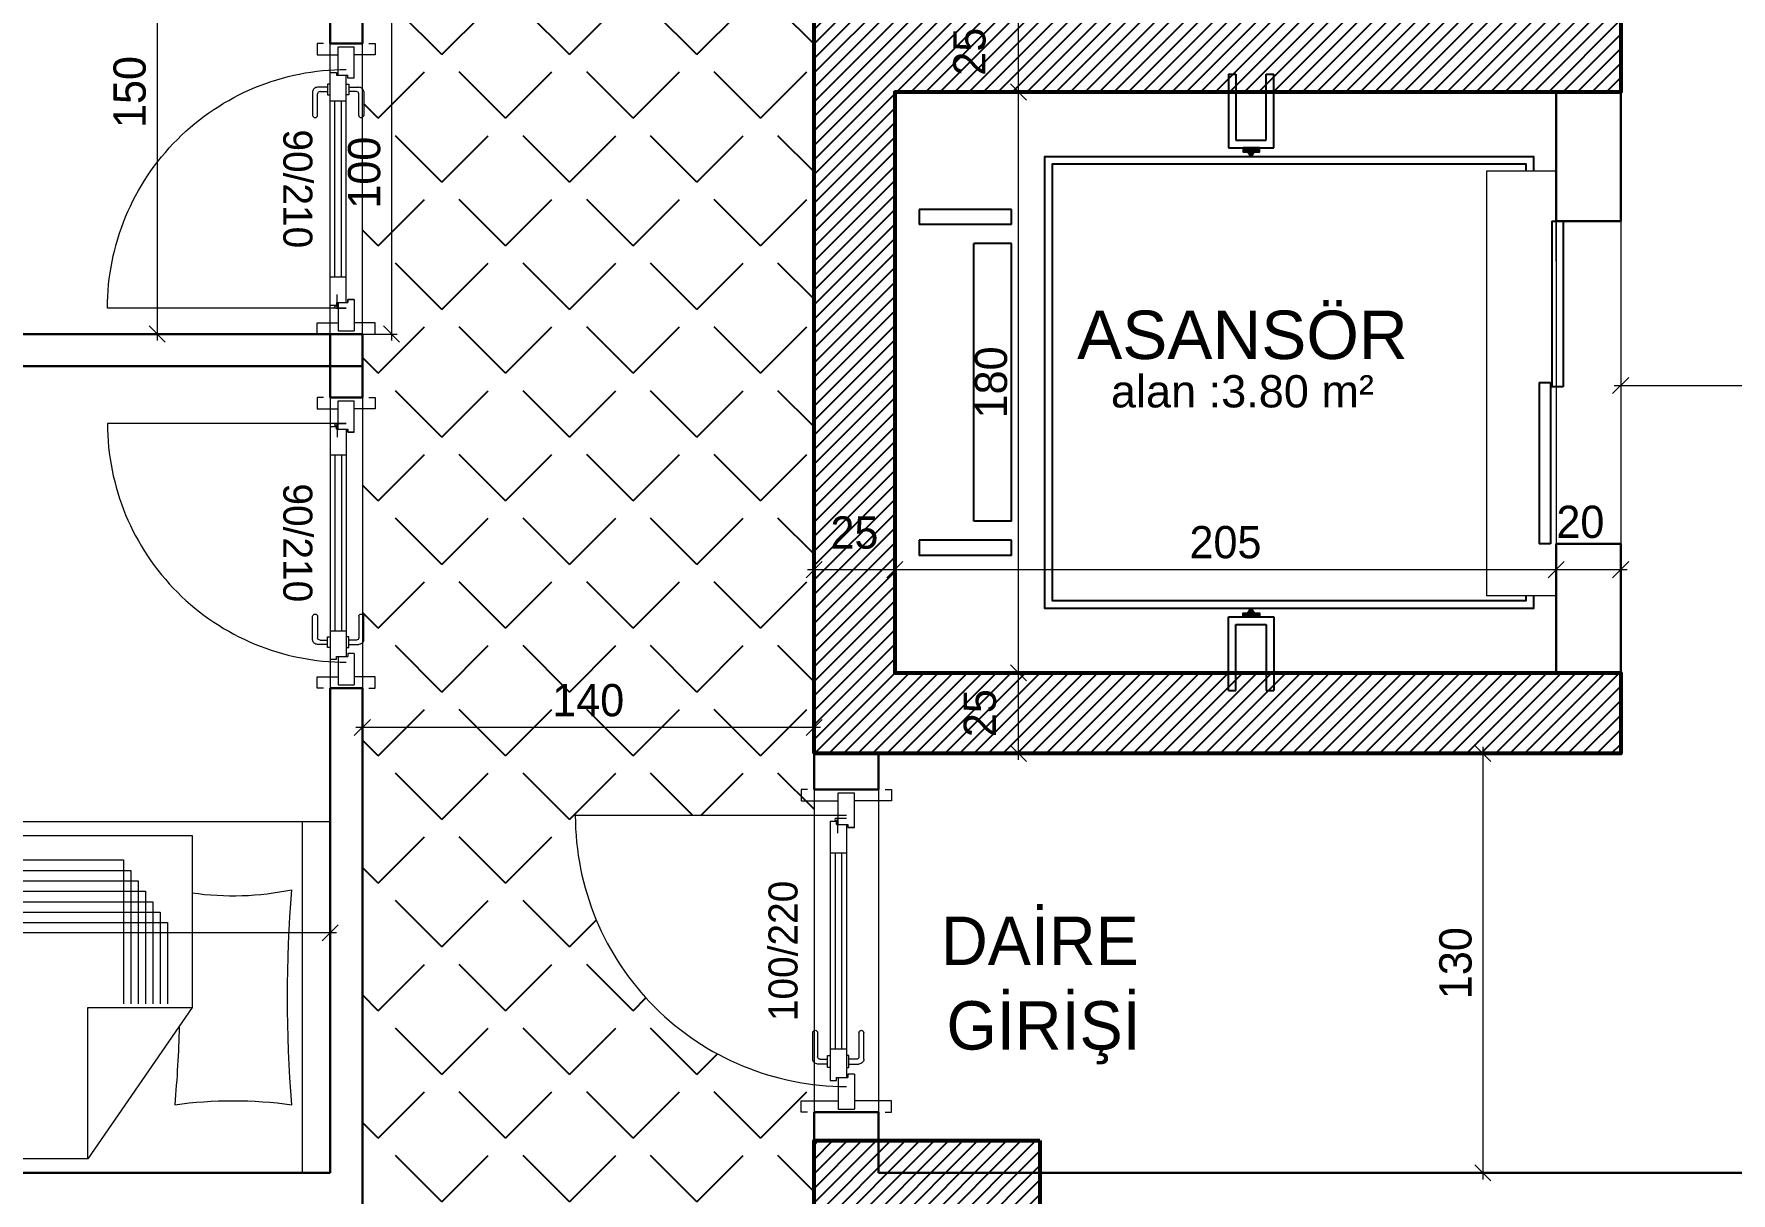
# Model space of a CAD drawing. Header units: centimetres. Extents: x 562865 to 1310255, y -148070 to 32737.
# Drawn here: x 647771 to 648297, y -26096 to -25736 of the extents above; entities that cross this region are included whole.
import ezdxf
from ezdxf.enums import TextEntityAlignment as Align

# ---------------------------------------------------------------- set-up
doc = ezdxf.new("R2010")
doc.units = ezdxf.units.CM
doc.header["$LTSCALE"] = 2.5
doc.layers.get('0').update_dxf_attribs({"color": 86})
for name, color, linetype in [('alan', 7, 'Continuous'), ('kapi-yazi', 7, 'Continuous'), ('mahal', 7, 'Continuous'), ('MAKINA', 4, 'Continuous'), ('MIMARI', 3, 'Continuous'), ('Oda', 7, 'Continuous'), ('tarama', 173, 'Continuous'), ('TARAMA KOLON', 252, 'Continuous')]:
    doc.layers.add(name, color=color, linetype=linetype)
for name, color, linetype, lineweight in [('DUVAR', 4, 'Continuous', 30), ('duvar-kesim', 7, 'Continuous', 0), ('ince', 30, 'Continuous', 15), ('iç ölçü', 106, 'Continuous', 18), ('kapi', 9, 'Continuous', 0), ('kolon', 1, 'Continuous', 53), ('TEFRIS', 33, 'Continuous', 0)]:
    doc.layers.add(name, color=color, linetype=linetype, lineweight=lineweight)
doc.styles.add('MAHALADI', font='arial.ttf')
doc.styles.add('PINAR', font='comic.ttf')
doc.dimstyles.new('TEMİZ ÖLÇÜ', dxfattribs={"dimtxt": 10, "dimasz": 5, "dimexe": 1.8, "dimexo": 0.625, "dimgap": 3, "dimtad": 1, "dimdec": 0, "dimrnd": 0.5, "dimzin": 1, "dimdsep": 46, "dimtxsty": 'PINAR', "dimblk": 'OBLIQUE', "dimcen": 0.9, "dimdle": 2, "dimclrd": 256, "dimclre": 256, "dimclrt": 7, "dimadec": 0, "dimazin": 0, "dimtfac": 1, "dimtdec": 0, "dimtofl": 0, "dimtmove": 2, "dimatfit": 2, "dimfxl": 10, "dimfxlon": 1, "dimlwd": -1, "dimlwe": -1, "dimarcsym": 0})

# ---------------------------------------------------------------- blocks, each defined once
blk = doc.blocks.new('_Oblique')
at = {"color": 0, "linetype": 'ByBlock', "lineweight": -2}
blk.add_line((-0.5, -0.5), (0.5, 0.5), dxfattribs=at)
blk = doc.blocks.new('*D2294')
at = {"layer": 'Defpoints', "color": 0}
for p in [(648263.2, -25899.84), (648243.2, -25902.44), (648243.2, -25916.16)]:
    blk.add_point(p, dxfattribs=at)
at = {"layer": 'iç ölçü'}
for p, q in [((648265.2, -25902.44), (648241.2, -25902.44)), ((648243.2, -25912.44), (648243.2, -25900.64)), ((648263.2, -25900.46), (648263.2, -25904.24))]:
    blk.add_line(p, q, dxfattribs=at)
at = {"layer": 'iç ölçü', "linetype": 'ByBlock', "xscale": 5, "yscale": 5, "zscale": 5, "rotation": 180}
blk.add_blockref('_Oblique', (648243.2, -25902.44), dxfattribs=at)
at = {"layer": 'iç ölçü', "linetype": 'ByBlock', "xscale": 5, "yscale": 5, "zscale": 5}
blk.add_blockref('_Oblique', (648263.2, -25902.44), dxfattribs=at)
at = {"layer": 'iç ölçü', "color": 7, "insert": (648250.7, -25887.67), "char_height": 10, "attachment_point": 5, "style": 'PINAR'}
blk.add_mtext('20', dxfattribs=at)
blk = doc.blocks.new('*D2295')
at = {"layer": 'Defpoints', "color": 0}
for p in [(648038.2, -25878.03), (648038.2, -25902.44), (648243.2, -25916.16)]:
    blk.add_point(p, dxfattribs=at)
at = {"layer": 'iç ölçü'}
for p, q in [((648038.2, -25892.44), (648038.2, -25904.24)), ((648245.2, -25902.44), (648036.2, -25902.44)), ((648243.2, -25912.44), (648243.2, -25900.64))]:
    blk.add_line(p, q, dxfattribs=at)
at = {"layer": 'iç ölçü', "linetype": 'ByBlock', "xscale": 5, "yscale": 5, "zscale": 5, "rotation": 180}
blk.add_blockref('_Oblique', (648038.2, -25902.44), dxfattribs=at)
at = {"layer": 'iç ölçü', "linetype": 'ByBlock', "xscale": 5, "yscale": 5, "zscale": 5}
blk.add_blockref('_Oblique', (648243.2, -25902.44), dxfattribs=at)
at = {"layer": 'iç ölçü', "color": 7, "insert": (648140.7, -25893.97), "char_height": 10, "attachment_point": 5, "style": 'PINAR'}
blk.add_mtext('205', dxfattribs=at)
blk = doc.blocks.new('*D2296')
at = {"layer": 'Defpoints', "color": 0}
for p in [(648038.2, -25878.03), (648013.2, -25900), (648013.2, -25902.44)]:
    blk.add_point(p, dxfattribs=at)
at = {"layer": 'iç ölçü'}
for p, q in [((648038.2, -25892.44), (648038.2, -25904.24)), ((648040.2, -25902.44), (648011.2, -25902.44)), ((648013.2, -25900.62), (648013.2, -25904.24))]:
    blk.add_line(p, q, dxfattribs=at)
at = {"layer": 'iç ölçü', "linetype": 'ByBlock', "xscale": 5, "yscale": 5, "zscale": 5, "rotation": 180}
blk.add_blockref('_Oblique', (648013.2, -25902.44), dxfattribs=at)
at = {"layer": 'iç ölçü', "linetype": 'ByBlock', "xscale": 5, "yscale": 5, "zscale": 5}
blk.add_blockref('_Oblique', (648038.2, -25902.44), dxfattribs=at)
at = {"layer": 'iç ölçü', "color": 7, "insert": (648025.7, -25890.98), "char_height": 10, "attachment_point": 5, "style": 'PINAR'}
blk.add_mtext('25', dxfattribs=at)
blk = doc.blocks.new('*D2297')
at = {"layer": 'Defpoints', "color": 0}
for p in [(648069.78, -25934.39), (648076.53, -25934.39), (648069.78, -25959.39)]:
    blk.add_point(p, dxfattribs=at)
at = {"layer": 'iç ölçü'}
for p, q in [((648070.4, -25934.39), (648078.33, -25934.39)), ((648076.53, -25961.39), (648076.53, -25932.39)), ((648070.4, -25959.39), (648078.33, -25959.39))]:
    blk.add_line(p, q, dxfattribs=at)
at = {"layer": 'iç ölçü', "linetype": 'ByBlock', "xscale": 5, "yscale": 5, "zscale": 5}
for p, rotation in [((648076.53, -25934.39), 90), ((648076.53, -25959.39), 270)]:
    blk.add_blockref('_Oblique', p, dxfattribs=dict(at, rotation=rotation))
at = {"layer": 'iç ölçü', "color": 7, "insert": (648064.63, -25946.89), "char_height": 10, "attachment_point": 5, "rotation": 90, "style": 'PINAR'}
blk.add_mtext('25', dxfattribs=at)
blk = doc.blocks.new('*D2298')
at = {"layer": 'Defpoints', "color": 0}
for p in [(648072.31, -25754.39), (648076.53, -25754.39), (648069.78, -25934.39)]:
    blk.add_point(p, dxfattribs=at)
at = {"layer": 'iç ölçü'}
for p, q in [((648076.53, -25936.39), (648076.53, -25752.39)), ((648072.94, -25754.39), (648078.33, -25754.39)), ((648070.4, -25934.39), (648078.33, -25934.39))]:
    blk.add_line(p, q, dxfattribs=at)
at = {"layer": 'iç ölçü', "linetype": 'ByBlock', "xscale": 5, "yscale": 5, "zscale": 5}
for p, rotation in [((648076.53, -25754.39), 90), ((648076.53, -25934.39), 270)]:
    blk.add_blockref('_Oblique', p, dxfattribs=dict(at, rotation=rotation))
at = {"layer": 'iç ölçü', "color": 7, "insert": (648068.07, -25844.39), "char_height": 10, "attachment_point": 5, "rotation": 90, "style": 'PINAR'}
blk.add_mtext('180', dxfattribs=at)
blk = doc.blocks.new('*D2299')
at = {"layer": 'Defpoints', "color": 0}
for p in [(648072.31, -25729.39), (648076.53, -25729.39), (648072.31, -25754.39)]:
    blk.add_point(p, dxfattribs=at)
at = {"layer": 'iç ölçü'}
for p, q in [((648072.94, -25729.39), (648078.33, -25729.39)), ((648076.53, -25756.39), (648076.53, -25727.39)), ((648072.94, -25754.39), (648078.33, -25754.39))]:
    blk.add_line(p, q, dxfattribs=at)
at = {"layer": 'iç ölçü', "linetype": 'ByBlock', "xscale": 5, "yscale": 5, "zscale": 5}
for p, rotation in [((648076.53, -25729.39), 90), ((648076.53, -25754.39), 270)]:
    blk.add_blockref('_Oblique', p, dxfattribs=dict(at, rotation=rotation))
at = {"layer": 'iç ölçü', "color": 7, "insert": (648061.4, -25741.89), "char_height": 10, "attachment_point": 5, "rotation": 90, "style": 'PINAR'}
blk.add_mtext('25', dxfattribs=at)
blk = doc.blocks.new('*D2300')
at = {"layer": 'Defpoints', "color": 0}
for p in [(648263.2, -25844.41), (648393.2, -25844.41), (648393.2, -25845.34)]:
    blk.add_point(p, dxfattribs=at)
at = {"layer": 'iç ölçü'}
for p, q in [((648261.2, -25845.34), (648395.2, -25845.34)), ((648263.2, -25845.03), (648263.2, -25847.14)), ((648393.2, -25845.03), (648393.2, -25847.14))]:
    blk.add_line(p, q, dxfattribs=at)
at = {"layer": 'iç ölçü', "linetype": 'ByBlock', "xscale": 5, "yscale": 5, "zscale": 5, "rotation": 180}
blk.add_blockref('_Oblique', (648263.2, -25845.34), dxfattribs=at)
at = {"layer": 'iç ölçü', "linetype": 'ByBlock', "xscale": 5, "yscale": 5, "zscale": 5}
blk.add_blockref('_Oblique', (648393.2, -25845.34), dxfattribs=at)
at = {"layer": 'iç ölçü', "color": 7, "insert": (648328.2, -25836.91), "char_height": 10, "attachment_point": 5, "style": 'PINAR'}
blk.add_mtext('130', dxfattribs=at)
blk = doc.blocks.new('fm-door1')
at = {"linetype": 'Continuous'}
for p, q in [((0, 25), (0, -25)), ((100, 25), (0, 25)), ((79.7, 31.8), (79.7, -0.3)), ((84, 27.6), (127.8, 27.6)), ((90, 50), (910, 50)), ((90, 50), (90, 30)), ((100, 30), (90, 30)), ((100, 30), (100, -5)), ((100, 30), (100, -5)), ((100, 0), (900, 0)), ((190, 50), (190, 0)), ((810, 50), (810, 0)), ((910, 30), (900, 30)), ((900, 30), (900, -5)), ((900, 25), (1000, 25)), ((910, 50), (910, 30)), ((1000, 25), (1000, -25)), ((110, -25), (0, -25)), ((100, -5), (110, -5)), ((110, -5), (100, -5)), ((110, -5), (110, -25)), ((110, -25), (110, -5)), ((890, -25), (890, -5)), ((890, -5), (900, -5)), ((890, -25), (1000, -25))]:
    blk.add_line(p, q, dxfattribs=at)
at = {"color": 8, "linetype": 'Continuous'}
for p, q in [((190, 35), (810, 35)), ((190, 15), (810, 15))]:
    blk.add_line(p, q, dxfattribs=at)
at = {"linetype": 'Continuous'}
for points in [[(857.6, 58.1), (857.6, 88.9, 0.414214), (842.4, 104.1), (758.6, 104.1, 1), (758.6, 88.9), (834.8, 88.9, -0.414214), (842.4, 81.3), (842.4, 58.1)], [(857.6, -8.1), (857.6, -38.9, -0.414214), (842.4, -54.1), (758.6, -54.1, -1), (758.6, -38.9), (834.8, -38.9, 0.414214), (842.4, -31.3), (842.4, -8.1)]]:
    blk.add_lwpolyline(points, format="xyb", dxfattribs=at)
for points in [[(869, 50), (869, 58.1), (831, 58.1), (831, 50)], [(869, 0), (869, -8.1), (831, -8.1), (831, 0)]]:
    blk.add_lwpolyline(points, dxfattribs=at)
blk.add_circle((84, 31.8), 4.26, dxfattribs=at)
blk = doc.blocks.new('*D2301')
at = {"layer": 'Defpoints', "color": 0}
for p in [(648190.37, -25959.39), (648190.37, -26089.39), (648220.47, -26089.39)]:
    blk.add_point(p, dxfattribs=at)
at = {"layer": 'iç ölçü'}
for p, q in [((648220.47, -25957.39), (648220.47, -26091.39)), ((648215.47, -25959.39), (648222.27, -25959.39)), ((648215.47, -26089.39), (648222.27, -26089.39))]:
    blk.add_line(p, q, dxfattribs=at)
at = {"layer": 'iç ölçü', "linetype": 'ByBlock', "xscale": 5, "yscale": 5, "zscale": 5}
for p, rotation in [((648220.47, -25959.39), 90), ((648220.47, -26089.39), 270)]:
    blk.add_blockref('_Oblique', p, dxfattribs=dict(at, rotation=rotation))
at = {"layer": 'iç ölçü', "color": 7, "insert": (648212.04, -26024.39), "char_height": 10, "attachment_point": 5, "rotation": 90, "style": 'PINAR'}
blk.add_mtext('130', dxfattribs=at)
blk = doc.blocks.new('*D3351')
at = {"layer": 'Defpoints', "color": 0}
for p in [(647335.16, -26009.39), (647863.2, -26009.39), (647335.16, -26015)]:
    blk.add_point(p, dxfattribs=at)
at = {"layer": 'iç ölçü'}
for p, q in [((647335.16, -26010.01), (647335.16, -26016.8)), ((647863.2, -26010.01), (647863.2, -26016.8)), ((647865.2, -26015), (647333.16, -26015))]:
    blk.add_line(p, q, dxfattribs=at)
at = {"layer": 'iç ölçü', "linetype": 'ByBlock', "xscale": 5, "yscale": 5, "zscale": 5, "rotation": 180}
blk.add_blockref('_Oblique', (647335.16, -26015), dxfattribs=at)
at = {"layer": 'iç ölçü', "linetype": 'ByBlock', "xscale": 5, "yscale": 5, "zscale": 5}
blk.add_blockref('_Oblique', (647863.2, -26015), dxfattribs=at)
at = {"layer": 'iç ölçü', "color": 7, "insert": (647599.18, -26006.57), "char_height": 10, "attachment_point": 5, "style": 'PINAR'}
blk.add_mtext('528', dxfattribs=at)
blk = doc.blocks.new('*D3358')
at = {"layer": 'Defpoints', "color": 0}
for p in [(647873.2, -25948.16), (647873.2, -25951.35), (648013.2, -26028.16)]:
    blk.add_point(p, dxfattribs=at)
at = {"layer": 'iç ölçü'}
for p, q in [((648015.2, -25951.35), (647871.2, -25951.35)), ((647873.2, -25948.79), (647873.2, -25953.15)), ((648013.2, -25961.35), (648013.2, -25949.55))]:
    blk.add_line(p, q, dxfattribs=at)
at = {"layer": 'iç ölçü', "linetype": 'ByBlock', "xscale": 5, "yscale": 5, "zscale": 5, "rotation": 180}
blk.add_blockref('_Oblique', (647873.2, -25951.35), dxfattribs=at)
at = {"layer": 'iç ölçü', "linetype": 'ByBlock', "xscale": 5, "yscale": 5, "zscale": 5}
blk.add_blockref('_Oblique', (648013.2, -25951.35), dxfattribs=at)
at = {"layer": 'iç ölçü', "color": 7, "insert": (647943.2, -25942.95), "char_height": 10, "attachment_point": 5, "style": 'PINAR'}
blk.add_mtext('140', dxfattribs=at)
blk = doc.blocks.new('*D3363')
at = {"layer": 'Defpoints', "color": 0}
for p in [(647844.91, -25679.39), (647809.61, -25829.39), (647830.36, -25829.39)]:
    blk.add_point(p, dxfattribs=at)
at = {"layer": 'iç ölçü'}
for p, q in [((647809.61, -25677.39), (647809.61, -25831.39)), ((647819.61, -25679.39), (647807.81, -25679.39)), ((647819.61, -25829.39), (647807.81, -25829.39))]:
    blk.add_line(p, q, dxfattribs=at)
at = {"layer": 'iç ölçü', "linetype": 'ByBlock', "xscale": 5, "yscale": 5, "zscale": 5}
for p, rotation in [((647809.61, -25679.39), 90), ((647809.61, -25829.39), 270)]:
    blk.add_blockref('_Oblique', p, dxfattribs=dict(at, rotation=rotation))
at = {"layer": 'iç ölçü', "color": 7, "insert": (647801.12, -25754.39), "char_height": 10, "attachment_point": 5, "rotation": 90, "style": 'PINAR'}
blk.add_mtext('150', dxfattribs=at)
blk = doc.blocks.new('*D3366')
at = {"layer": 'Defpoints', "color": 0}
for p in [(647863.2, -25729.39), (647863.2, -25829.39), (647882.22, -25829.39)]:
    blk.add_point(p, dxfattribs=at)
at = {"layer": 'iç ölçü'}
for p, q in [((647872.22, -25729.39), (647884.02, -25729.39)), ((647882.22, -25727.39), (647882.22, -25831.39)), ((647872.22, -25829.39), (647884.02, -25829.39))]:
    blk.add_line(p, q, dxfattribs=at)
at = {"layer": 'iç ölçü', "linetype": 'ByBlock', "xscale": 5, "yscale": 5, "zscale": 5}
for p, rotation in [((647882.22, -25729.39), 90), ((647882.22, -25829.39), 270)]:
    blk.add_blockref('_Oblique', p, dxfattribs=dict(at, rotation=rotation))
at = {"layer": 'iç ölçü', "color": 7, "insert": (647873.81, -25779.39), "char_height": 10, "attachment_point": 5, "rotation": 90, "style": 'PINAR'}
blk.add_mtext('100', dxfattribs=at)
blk = doc.blocks.new('G$C0735DA1E')
at = {"color": 42}
for p, q in [((0, 108.9), (0, 0)), ((8.51, 108.9), (0, 108.9)), ((8.51, 0), (8.51, 108.9)), ((217.8, 104.59), (42.74, 104.59)), ((42.74, 104.59), (42.74, 51.22)), ((42.74, 51.22), (75.09, 4.31)), ((75.09, 51.22), (42.74, 51.22)), ((75.09, 4.31), (75.09, 51.22)), ((10.29, 0), (0, 0)), ((75.09, 4.31), (217.8, 4.31))]:
    blk.add_line(p, q, dxfattribs=at)
for p, q in [((213.49, 108.9), (8.51, 108.9)), ((217.8, 4.31), (217.8, 104.59)), ((8.51, 0), (213.49, 0))]:
    blk.add_line(p, q)
at = {"color": 8}
for p, q in [((64.05, 96.98), (64.05, 52.43)), ((212.41, 96.98), (64.05, 96.98)), ((59.48, 90.51), (59.48, 52.43)), ((212.41, 90.51), (59.48, 90.51)), ((61.77, 93.74), (61.77, 52.43)), ((212.41, 93.74), (61.77, 93.74)), ((212.41, 87.27), (57.2, 87.27)), ((57.2, 87.27), (57.2, 52.43)), ((212.41, 80.8), (52.63, 80.8)), ((52.63, 80.8), (52.63, 52.43)), ((212.41, 84.04), (54.92, 84.04)), ((54.92, 84.04), (54.92, 52.43)), ((212.41, 77.57), (50.35, 77.57)), ((50.35, 77.57), (50.35, 52.43))]:
    blk.add_line(p, q, dxfattribs=at)
for centre, start, end in [((213.49, 104.59), 360, 90), ((213.49, 4.31), 270, 0)]:
    blk.add_arc(centre, 4.31, start, end)
for centre, radius, start, end in [((-392.71, 54.41), 405.93, 355.2981, 4.7019), ((30.01, 173.57), 87.79, 258.068, 278.3406), ((417.07, 54.41), 370.41, 181.3977, 185.154), ((30.01, -112.77), 135.13, 82.2808, 97.7192)]:
    blk.add_arc(centre, radius, start, end, dxfattribs=at)
blk = doc.blocks.new('SB')
at = {"layer": 'TARAMA KOLON'}
h = blk.add_hatch(dxfattribs=at)
h.set_pattern_fill('ANSI31', color=256, angle=7e-15)
h.paths.add_polyline_path([(655327.34, -25829.39), (655302.34, -25829.39), (655302.34, -25959.39), (655327.34, -25959.39)])
h.paths.add_polyline_path([(655437.34, -24424.14), (655477.34, -24424.14), (655477.34, -24494.14), (655437.34, -24494.14)])
h.paths.add_polyline_path([(655327.34, -25359.39), (655297.34, -25359.39), (655297.34, -25469.39), (655327.34, -25469.39)])
h.paths.add_polyline_path([(655327.34, -26079.39), (655327.34, -26109.39), (655257.34, -26109.39), (655257.34, -26079.39)])
h.paths.add_polyline_path([(654229.3, -24849.39), (654229.3, -24889.39), (654299.3, -24889.39), (654299.3, -24849.39)])
h.paths.add_polyline_path([(654269.3, -25899.39), (654229.3, -25899.39), (654229.3, -25829.39), (654269.3, -25829.39)])
h.paths.add_polyline_path([(654229.3, -25444.39), (654229.3, -25469.39), (654379.3, -25469.39), (654379.3, -25444.39)])
h.paths.add_polyline_path([(655112.34, -26369.39), (655142.34, -26369.39), (655142.34, -26429.39), (655112.34, -26429.39)])
h.paths.add_polyline_path([(654997.34, -26079.39), (654997.34, -26109.39), (654927.34, -26109.39), (654927.34, -26079.39)])
h.paths.add_polyline_path([(655437.34, -24889.39), (655467.34, -24889.39), (655467.34, -24829.39), (655437.34, -24829.39)])
h.paths.add_polyline_path([(655112.34, -26834.64), (655142.34, -26834.64), (655142.34, -26894.64), (655112.34, -26894.64)])
h.paths.add_polyline_path([(654787.34, -26369.39), (654817.34, -26369.39), (654817.34, -26429.39), (654787.34, -26429.39)])
h.paths.add_polyline_path([(655437.34, -26824.64), (655477.34, -26824.64), (655477.34, -26894.64), (655437.34, -26894.64)])
h.paths.add_polyline_path([(654299.3, -26369.39), (654299.3, -26409.39), (654229.3, -26409.39), (654229.3, -26369.39)])
h.paths.add_polyline_path([(654777.34, -26824.64), (654817.34, -26824.64), (654817.34, -26894.64), (654777.34, -26894.64)])
h.paths.add_polyline_path([(655437.34, -26369.39), (655467.34, -26369.39), (655467.34, -26429.39), (655437.34, -26429.39)])
h.paths.add_polyline_path([(655985.38, -25829.39), (656025.38, -25829.39), (656025.38, -25899.39), (655985.38, -25899.39)])
h.paths.add_polyline_path([(654927.34, -25959.39), (654927.34, -25359.39), (655177.34, -25359.39), (655177.34, -25389.39), (654952.35, -25389.39), (654952.35, -25729.39), (655177.34, -25729.39), (655177.34, -25754.39), (654952.34, -25754.39), (654952.34, -25934.39), (655177.34, -25934.39), (655177.34, -25959.39)])
h.paths.add_polyline_path([(654777.34, -24424.14), (654817.34, -24424.14), (654817.34, -24494.14), (654777.34, -24494.14)])
h.paths.add_polyline_path([(655985.38, -26824.64), (656025.38, -26824.64), (656025.38, -26894.64), (655985.38, -26894.64)])
h.paths.add_polyline_path([(654229.3, -24424.14), (654269.3, -24424.14), (654269.3, -24494.14), (654229.3, -24494.14)])
h.paths.add_polyline_path([(655107.34, -24424.14), (655147.34, -24424.14), (655147.34, -24494.14), (655107.34, -24494.14)])
h.paths.add_polyline_path([(655985.38, -24424.14), (656025.38, -24424.14), (656025.38, -24494.14), (655985.38, -24494.14)])
h.paths.add_polyline_path([(656025.38, -24849.39), (656025.38, -24889.39), (655955.38, -24889.39), (655955.38, -24849.39)])
h.paths.add_polyline_path([(654817.34, -24889.39), (654787.34, -24889.39), (654787.34, -24829.39), (654817.34, -24829.39)])
h.paths.add_polyline_path([(655114.84, -24849.39), (655139.84, -24849.39), (655139.84, -24999.39), (655114.84, -24999.39)])
h.paths.add_polyline_path([(656025.38, -26369.39), (656025.38, -26409.39), (655955.38, -26409.39), (655955.38, -26369.39)])
h.paths.add_polyline_path([(654229.3, -26824.64), (654269.3, -26824.64), (654269.3, -26894.64), (654229.3, -26894.64)])
h.paths.add_polyline_path([(656025.38, -25444.39), (656025.38, -25469.39), (655875.38, -25469.39), (655875.38, -25444.39)])
at = {"layer": 'kolon'}
for points in [[(654927.34, -25959.39), (654927.34, -25359.39), (655177.34, -25359.39), (655177.34, -25389.39), (654952.35, -25389.39), (654952.35, -25729.39), (655177.34, -25729.39), (655177.34, -25754.39), (654952.34, -25754.39), (654952.34, -25934.39), (655177.34, -25934.39), (655177.34, -25959.39)], [(654997.34, -26079.39), (654997.34, -26109.39), (654927.34, -26109.39), (654927.34, -26079.39)]]:
    blk.add_lwpolyline(points, close=True, dxfattribs=at)

msp = doc.modelspace()

# ---------------------------------------------------------------- hatches: boundary and pattern name
at = {"layer": 'tarama'}
h = msp.add_hatch(dxfattribs=at)
h.set_pattern_fill('ANGLE', color=256, scale=4, angle=135)
h.set_pattern_definition([(45, (-9620.367, -4e-10), (-19.7565635, 19.7565635), [20.32, -7.62]), (135, (-9620.367, -4e-10), (-19.7565635, -19.7565635), [20.32, -7.62])])
edge = h.paths.add_edge_path()
edge.add_line((647994.87, -26369.39), (647991.37, -26369.39))
edge.add_line((647991.37, -26369.39), (647980.92, -26369.39))
edge.add_ellipse((647980.01, -26370.5), major_axis=(0, -1.52), ratio=0.88, start_angle=-222.8695, end_angle=-180)
edge.add_line((647980.01, -26368.98), (647972.63, -26368.98))
edge.add_ellipse((647972.63, -26369.74), major_axis=(0, -0.76), ratio=0.88, start_angle=-180, end_angle=-117.7626)
edge.add_line((647972.04, -26369.39), (647908.37, -26369.39))
edge.add_line((647908.37, -26369.39), (647904.87, -26369.39))
edge.add_line((647904.87, -26369.39), (647876.31, -26369.39))
edge.add_line((647876.31, -26369.39), (647872.81, -26369.39))
edge.add_line((647872.81, -26369.39), (647809.15, -26369.39))
edge.add_ellipse((647808.56, -26369.74), major_axis=(0, -0.76), ratio=0.88, start_angle=117.7626, end_angle=180)
edge.add_line((647808.56, -26368.98), (647801.18, -26368.98))
edge.add_ellipse((647801.18, -26370.5), major_axis=(0, -1.52), ratio=0.88, start_angle=180, end_angle=222.8695)
edge.add_line((647800.27, -26369.39), (647789.81, -26369.39))
edge.add_line((647789.81, -26369.39), (647786.31, -26369.39))
edge.add_line((647786.31, -26369.39), (647775.16, -26369.39))
edge.add_line((647775.16, -26369.39), (647775.16, -26350.31))
edge.add_line((647775.16, -26350.31), (647775.16, -26346.81))
edge.add_line((647775.16, -26346.81), (647775.16, -26283.14))
edge.add_ellipse((647774.81, -26282.55), major_axis=(-0.76, 0), ratio=0.88, start_angle=117.7626, end_angle=180)
edge.add_line((647775.57, -26282.55), (647775.57, -26275.18))
edge.add_ellipse((647774.04, -26275.18), major_axis=(1.52, 0), ratio=0.88, start_angle=0, end_angle=42.8695)
edge.add_line((647775.16, -26274.27), (647775.16, -26263.81))
edge.add_line((647775.16, -26263.81), (647775.16, -26260.31))
edge.add_line((647775.16, -26260.31), (647775.16, -26205.62))
edge.add_line((647775.16, -26205.62), (647825.16, -26205.62))
edge.add_line((647825.16, -26205.62), (647825.16, -26152.41))
edge.add_line((647825.16, -26152.41), (647834.53, -26139.39))
edge.add_line((647834.53, -26139.39), (647873.2, -26139.39))
edge.add_line((647873.2, -26139.39), (647873.2, -26099.39))
edge.add_line((647873.2, -26099.39), (647873.2, -25939.11))
edge.add_line((647873.2, -25939.11), (647873.2, -25935.61))
edge.add_line((647873.2, -25935.61), (647873.2, -25925.15))
edge.add_ellipse((647872.08, -25924.24), major_axis=(1.52, 0), ratio=0.88, start_angle=-42.8695, end_angle=0)
edge.add_line((647873.61, -25924.24), (647873.61, -25916.86))
edge.add_ellipse((647872.85, -25916.86), major_axis=(-0.76, 0), ratio=0.88, start_angle=-180, end_angle=-117.7626)
edge.add_line((647873.2, -25916.27), (647873.2, -25852.61))
edge.add_line((647873.2, -25852.61), (647873.2, -25849.11))
edge.add_line((647873.2, -25849.11), (647873.2, -25839.39))
edge.add_line((647873.2, -25839.39), (647873.2, -25829.39))
edge.add_line((647873.2, -25829.39), (647873.2, -25825.89))
edge.add_line((647873.2, -25825.89), (647873.2, -25762.22))
edge.add_ellipse((647872.85, -25761.63), major_axis=(-0.76, 0), ratio=0.88, start_angle=117.7626, end_angle=180)
edge.add_line((647873.61, -25761.63), (647873.61, -25754.26))
edge.add_ellipse((647872.08, -25754.26), major_axis=(-1.52, 0), ratio=0.88, start_angle=180, end_angle=222.8695)
edge.add_line((647873.2, -25753.35), (647873.2, -25742.89))
edge.add_line((647873.2, -25742.89), (647873.2, -25739.39))
edge.add_line((647873.2, -25739.39), (647873.2, -25729.39))
edge.add_line((647873.2, -25729.39), (647920.74, -25729.39))
edge.add_line((647920.74, -25729.39), (647924.24, -25729.39))
edge.add_line((647924.24, -25729.39), (647933.22, -25729.39))
edge.add_ellipse((647934.03, -25728.28), major_axis=(0, 1.52), ratio=0.78, start_angle=-222.8695, end_angle=-180)
edge.add_line((647934.03, -25729.8), (647940.57, -25729.8))
edge.add_ellipse((647940.57, -25729.04), major_axis=(0, 0.76), ratio=0.78, start_angle=-180, end_angle=-117.7626)
edge.add_line((647941.09, -25729.39), (647997.24, -25729.39))
edge.add_line((647997.24, -25729.39), (648000.74, -25729.39))
edge.add_line((648000.74, -25729.39), (648013.2, -25729.39))
edge.add_line((648013.2, -25729.39), (648013.2, -25899.39))
edge.add_line((648013.2, -25899.39), (648013.2, -25959.39))
edge.add_line((648013.2, -25959.39), (648013.2, -25970.6))
edge.add_line((648013.2, -25970.6), (648013.2, -25974.1))
edge.add_line((648013.2, -25974.1), (648013.2, -25978.6))
edge.add_line((648013.2, -25978.6), (647939.2, -25978.6))
edge.add_arc((648023.2, -25978.6), 84, 180, 263.1629)
edge.add_line((648013.2, -26062), (648013.2, -26067.1))
edge.add_line((648013.2, -26067.1), (648013.2, -26070.6))
edge.add_line((648013.2, -26070.6), (648013.2, -26109.39))
edge.add_line((648013.2, -26109.39), (648013.2, -26182.24))
edge.add_line((648013.2, -26182.24), (648013.2, -26185.74))
edge.add_line((648013.2, -26185.74), (648013.2, -26241.89))
edge.add_ellipse((648013.55, -26242.41), major_axis=(-0.76, 0), ratio=0.78, start_angle=297.7626, end_angle=360)
edge.add_line((648012.79, -26242.41), (648012.79, -26248.95))
edge.add_ellipse((648014.31, -26248.95), major_axis=(1.52, 0), ratio=0.78, start_angle=180, end_angle=222.8695)
edge.add_line((648013.2, -26249.75), (648013.2, -26258.74))
edge.add_line((648013.2, -26258.74), (648013.2, -26262.24))
edge.add_line((648013.2, -26262.24), (648013.2, -26369.39))
edge.add_line((648013.2, -26369.39), (647994.87, -26369.39))
h.paths.add_polyline_path([(647842.35, -26319.68), (647817.97, -26319.68), (647817.97, -26340.49), (647842.35, -26340.49)], flags=24)
h.paths.add_polyline_path([(647966.19, -26335.41), (647942.17, -26335.41), (647942.17, -26356.33), (647966.19, -26356.33)], flags=24)
h.paths.add_polyline_path([(647956.5, -25932.54), (647929.9, -25932.54), (647929.9, -25953.35), (647956.5, -25953.35)], flags=24)
h.paths.add_polyline_path([(647908.39, -26240.94), (647879.97, -26240.94), (647879.97, -26261.7), (647908.39, -26261.7)], flags=24)
h.paths.add_polyline_path([(647901.03, -25792.69), (647901.03, -25766.09), (647880.22, -25766.09), (647880.22, -25792.69)], flags=24)
h.paths.add_polyline_path([(647961.82, -26175.16), (647884.38, -26175.16), (647884.38, -26199.95), (647961.82, -26199.95)], flags=24)
h.paths.add_polyline_path([(647956.12, -26197.15), (647891.39, -26197.15), (647891.39, -26213.54), (647956.12, -26213.54)], flags=24)

# ---------------------------------------------------------------- linework, layer by layer
at = {"color": 4, "ltscale": 0.1}
for p, q in [((648241.88, -25794.41), (648245.35, -25794.41)), ((648241.88, -25794.41), (648241.88, -25845.81)), ((648245.35, -25794.41), (648245.35, -25845.81)), ((648237.96, -25844.41), (648241.49, -25844.41)), ((648237.96, -25844.41), (648237.96, -25894.41)), ((648241.49, -25844.41), (648241.49, -25894.41)), ((648245.35, -25845.81), (648241.88, -25845.81)), ((648241.49, -25894.41), (648237.96, -25894.41))]:
    msp.add_line(p, q, dxfattribs=at)
at = {"layer": 'DUVAR'}
for p, q in [((647863.2, -25619.39), (647863.2, -25739.39)), ((647873.2, -25729.39), (647873.2, -25739.39)), ((647873.2, -25739.39), (647863.2, -25739.39)), ((648243.2, -25754.39), (648243.2, -25794.41)), ((648263.2, -25754.39), (648263.2, -25794.41)), ((648263.2, -25794.41), (648243.2, -25794.41)), ((647873.2, -25829.39), (647335.16, -25829.39)), ((647863.2, -25829.39), (647863.2, -25849.11)), ((647873.2, -25829.39), (647863.2, -25829.39)), ((647873.2, -25829.39), (647873.2, -25849.11)), ((647873.2, -25839.39), (647335.16, -25839.39)), ((647873.2, -25849.11), (647863.2, -25849.11)), ((648263.2, -25894.41), (648243.2, -25894.41)), ((648243.2, -25894.41), (648243.2, -25934.39)), ((648263.2, -25894.41), (648263.2, -25934.39)), ((647863.2, -25939.11), (647863.2, -26089.39)), ((647873.2, -25939.11), (647863.2, -25939.11)), ((647873.2, -25939.11), (647873.2, -26099.39)), ((648013.2, -25959.39), (648013.2, -25970.6)), ((648033.2, -25959.39), (648033.2, -25970.6)), ((648033.2, -25970.6), (648013.2, -25970.6)), ((648013.2, -26070.6), (648013.2, -26109.39)), ((648033.2, -26070.6), (648013.2, -26070.6)), ((648033.2, -26070.6), (648033.2, -26089.39)), ((647863.2, -26089.39), (647335.16, -26089.39)), ((648033.2, -26089.39), (648393.2, -26089.39))]:
    msp.add_line(p, q, dxfattribs=at)
at = {"layer": 'duvar-kesim'}
for p, q in [((647863.2, -25829.39), (647863.2, -25739.39)), ((647873.2, -25829.39), (647873.2, -25739.39)), ((648243.2, -25794.41), (648243.2, -25894.41)), ((648263.2, -25794.41), (648263.2, -25894.41)), ((647863.2, -25849.11), (647863.2, -25939.11)), ((647873.2, -25849.11), (647873.2, -25939.11)), ((648013.2, -25970.6), (648013.2, -26070.6)), ((648033.2, -25970.6), (648033.2, -26070.6))]:
    msp.add_line(p, q, dxfattribs=at)
at = {"layer": 'ince', "ltscale": 0.1}
for p, q in [((648221.56, -25778.97), (648221.56, -25910.58)), ((648243.2, -25778.97), (648221.56, -25778.97)), ((648243.2, -25806.78), (648243.2, -25794.41)), ((648243.2, -25894.41), (648243.2, -25910.58)), ((648243.2, -25910.58), (648221.56, -25910.58))]:
    msp.add_line(p, q, dxfattribs=at)
at = {"layer": 'kapi'}
for points in [[(647861.2, -25739.39), (647859.2, -25739.39), (647859.2, -25742.89), (647865.7, -25742.89)], [(647875.2, -25739.39), (647877.2, -25739.39), (647877.2, -25742.89), (647870.7, -25742.89)], [(647861.2, -25829.39), (647859.2, -25829.39), (647859.2, -25825.89), (647865.7, -25825.89)], [(647875.2, -25829.39), (647877.2, -25829.39), (647877.2, -25825.89), (647870.7, -25825.89)], [(647861.2, -25849.11), (647859.2, -25849.11), (647859.2, -25852.61), (647865.7, -25852.61)], [(647875.2, -25849.11), (647877.2, -25849.11), (647877.2, -25852.61), (647870.7, -25852.61)], [(647861.2, -25939.11), (647859.2, -25939.11), (647859.2, -25935.61), (647865.7, -25935.61)], [(647875.2, -25939.11), (647877.2, -25939.11), (647877.2, -25935.61), (647870.7, -25935.61)], [(648011.2, -25970.6), (648009.2, -25970.6), (648009.2, -25974.1), (648020.7, -25974.1)], [(648035.2, -25970.6), (648037.2, -25970.6), (648037.2, -25974.1), (648025.7, -25974.1)], [(648011.2, -26070.6), (648009.2, -26070.6), (648009.2, -26067.1), (648020.7, -26067.1)], [(648035.2, -26070.6), (648037.2, -26070.6), (648037.2, -26067.1), (648025.7, -26067.1)]]:
    msp.add_lwpolyline(points, dxfattribs=at)
for points in [[(647868.2, -25821.39), (647794.2, -25821.39, -0.414214), (647868.2, -25747.39, -0.414214)], [(647868.2, -25857.11), (647794.2, -25857.11, 0.414214), (647868.2, -25931.11, 0.414214)], [(648023.2, -25978.6), (647939.2, -25978.6, 0.414214), (648023.2, -26062.6, 0.414214)]]:
    msp.add_lwpolyline(points, format="xyb", dxfattribs=at)
at = {"layer": 'kolon'}
msp.add_lwpolyline([(648013.2, -25959.39), (648013.2, -25359.39), (648263.2, -25359.39), (648263.2, -25389.39), (648038.2, -25389.39), (648038.2, -25729.39), (648263.2, -25729.39), (648263.2, -25754.39), (648038.2, -25754.39), (648038.2, -25934.39), (648263.2, -25934.39), (648263.2, -25959.39)], close=True, dxfattribs=at)
msp.add_lwpolyline([(648263.2, -25959.39), (648013.2, -25959.39)], dxfattribs=at)
at = {"layer": 'MAKINA', "ltscale": 0.1}
for p, q in [((648045.75, -25893.31), (648045.75, -25898)), ((648074.41, -25898), (648074.41, -25893.31))]:
    msp.add_line(p, q, dxfattribs=at)
at = {"layer": 'MIMARI', "ltscale": 0.1}
for p, q in [((648141.6, -25748.89), (648143.94, -25748.89)), ((648141.6, -25748.89), (648141.6, -25771.7)), ((648143.94, -25748.89), (648143.94, -25769.35)), ((648153.33, -25748.89), (648155.68, -25748.89)), ((648153.33, -25769.35), (648153.33, -25748.89)), ((648155.68, -25771.7), (648155.68, -25748.89)), ((648141.6, -25771.7), (648155.68, -25771.7)), ((648143.94, -25769.35), (648153.33, -25769.35)), ((648074.41, -25790.78), (648045.75, -25790.78)), ((648045.75, -25790.78), (648045.75, -25795.47)), ((648074.41, -25790.78), (648045.75, -25790.78)), ((648045.75, -25790.78), (648045.75, -25795.47)), ((648074.41, -25795.47), (648074.41, -25790.78)), ((648074.41, -25795.47), (648045.75, -25795.47)), ((648074.41, -25795.47), (648045.75, -25795.47)), ((648074.41, -25801.34), (648062.67, -25801.34)), ((648062.67, -25887.44), (648062.67, -25801.34)), ((648074.41, -25887.44), (648074.41, -25801.34)), ((648074.41, -25887.44), (648062.67, -25887.44)), ((648074.41, -25893.31), (648045.75, -25893.31)), ((648074.41, -25898), (648045.75, -25898)), ((648141.6, -25917.08), (648155.68, -25917.08)), ((648141.6, -25939.89), (648141.6, -25917.08)), ((648143.94, -25919.42), (648153.33, -25919.42)), ((648143.94, -25939.89), (648143.94, -25919.42)), ((648153.33, -25919.42), (648153.33, -25939.89)), ((648155.68, -25917.08), (648155.68, -25939.89)), ((648141.6, -25939.89), (648143.94, -25939.89)), ((648153.33, -25939.89), (648155.68, -25939.89))]:
    msp.add_line(p, q, dxfattribs=at)
for points in [[(648143.94, -25754.39), (648153.33, -25754.39)], [(648096.73, -25914.44), (648084.77, -25914.44), (648084.77, -25774.34), (648236.13, -25774.34), (648236.13, -25778.97)], [(648096.73, -25912.09), (648087.12, -25912.09), (648087.12, -25776.69), (648233.78, -25776.69), (648233.78, -25778.97)], [(648236.13, -25910.58), (648236.13, -25914.44), (648096.73, -25914.44)], [(648233.78, -25910.58), (648233.78, -25912.09), (648096.73, -25912.09)], [(648143.94, -25934.39), (648153.33, -25934.39)]]:
    msp.add_lwpolyline(points, dxfattribs=at)
for points in [[(648146.19, -25771.7), (648146.19, -25772.9), (648151.24, -25772.9), (648151.24, -25771.7)], [(648147.66, -25772.9), (648148.61, -25774.34), (648148.64, -25774.34), (648149.55, -25772.9)], [(648147.66, -25915.88), (648148.61, -25914.44), (648148.64, -25914.44), (648149.55, -25915.88)], [(648146.19, -25917.08), (648146.19, -25915.88), (648151.24, -25915.88), (648151.24, -25917.08)]]:
    msp.add_lwpolyline(points, close=True, dxfattribs=at)
for points in [[(648146.19, -25771.7), (648146.19, -25772.9), (648151.24, -25771.7), (648151.24, -25772.9)], [(648149.55, -25772.9), (648148.64, -25774.34), (648147.66, -25772.9), (648148.62, -25774.37)], [(648149.55, -25915.88), (648148.64, -25914.44), (648147.66, -25915.88), (648148.62, -25914.41)], [(648146.19, -25917.08), (648146.19, -25915.88), (648151.24, -25917.08), (648151.24, -25915.88)]]:
    msp.add_solid(points, dxfattribs=at)

# ---------------------------------------------------------------- block references
at = {"layer": 'kapi'}
for p, xscale, yscale, zscale, rotation in [((647868.2, -25828.39), -0.08800000000000001, -0.1, 0.08800000000000001, 270), ((647868.2, -25850.11), -0.088, 0.1, 0.08800000000000001, 89.99999999999997), ((648023.2, -25971.6), -0.09799999999995634, 0.09999999999990905, 0.098, 89.99999999999999)]:
    msp.add_blockref('fm-door1', p, dxfattribs=dict(at, xscale=xscale, yscale=yscale, zscale=zscale, rotation=rotation))
at = {"layer": 'TARAMA KOLON'}
msp.add_blockref('SB', (-6914.14, 0), dxfattribs=at)
at = {"layer": 'TEFRIS', "xscale": -1}
msp.add_blockref('G$C0735DA1E', (647863.2, -26089.39), dxfattribs=at)

# ---------------------------------------------------------------- texts
at = {"layer": 'alan', "style": 'MAHALADI'}
msp.add_text('alan :3.80 m²', height=10, dxfattribs=at).set_placement((648145.96, -25852.14), align=Align.CENTER)
at = {"layer": 'kapi-yazi', "style": 'PINAR'}
for s, rotation, p in [('90/210', 270, (647853.2, -25784.39)), ('90/210', 270, (647853.2, -25894.11)), ('100/220', 90, (648003.57, -26020.6))]:
    msp.add_text(s, height=9, rotation=rotation, dxfattribs=at).set_placement(p, align=Align.MIDDLE_CENTER)
at = {"layer": 'mahal', "style": 'PINAR'}
for s, p in [('DAİRE', (648083.19, -26024.95)), ('GİRİŞİ', (648084.33, -26051.17))]:
    msp.add_text(s, height=15, dxfattribs=at).set_placement(p, align=Align.CENTER)
at = {"layer": 'Oda', "style": 'MAHALADI'}
msp.add_text('ASANSÖR', height=15, dxfattribs=at).set_placement((648145.96, -25837.14), align=Align.CENTER)

# ---------------------------------------------------------------- dimensions: what is measured, and where the dimension line sits
at = {"layer": 'iç ölçü'}
for base, p1, p2, angle, picture, middle in [((647809.61, -25829.39), (647844.91, -25679.39), (647830.36, -25829.39), 90, '*D3363', (647801.12, -25754.39)), ((647882.22, -25829.39), (647863.2, -25729.39), (647863.2, -25829.39), 90, '*D3366', (647873.81, -25779.39)), ((647873.2, -25951.35), (648013.2, -26028.16), (647873.2, -25948.16), 180, '*D3358', (647943.2, -25942.95)), ((647335.16, -26015), (647863.2, -26009.39), (647335.16, -26009.39), 180, '*D3351', (647599.18, -26006.57))]:
    dim = msp.add_linear_dim(base=base, p1=p1, p2=p2, angle=angle, dimstyle='TEMİZ ÖLÇÜ', dxfattribs=at)
    dim.commit()
    dim.dimension.update_dxf_attribs({"geometry": picture, "text_midpoint": middle})
for base, p1, p2, angle, picture, middle in [((648076.53, -25729.39), (648072.31, -25754.39), (648072.31, -25729.39), 90, '*D2299', (648061.4, -25741.89)), ((648013.2, -25902.44), (648038.2, -25878.03), (648013.2, -25900), 0, '*D2296', (648025.7, -25890.98)), ((648243.2, -25902.44), (648263.2, -25899.84), (648243.2, -25916.16), 0, '*D2294', (648250.7, -25887.67)), ((648076.53, -25934.39), (648069.78, -25959.39), (648069.78, -25934.39), 90, '*D2297', (648064.63, -25946.89))]:
    dim = msp.add_linear_dim(base=base, p1=p1, p2=p2, angle=angle, dimstyle='TEMİZ ÖLÇÜ', override={"dimtxsty": 'PINAR'}, dxfattribs=at)
    dim.commit()
    dim.dimension.update_dxf_attribs({"geometry": picture, "text_midpoint": middle, "dimtype": 160})
for base, p1, p2, angle, override, picture, middle in [((648076.53, -25754.39), (648069.78, -25934.39), (648072.31, -25754.39), 90, {"dimtxsty": 'PINAR'}, '*D2298', (648068.07, -25844.39)), ((648393.2, -25845.34), (648263.2, -25844.41), (648393.2, -25844.41), 0, {"dimfxl": 5, "dimarcsym": 1}, '*D2300', (648328.2, -25836.91)), ((648038.2, -25902.44), (648243.2, -25916.16), (648038.2, -25878.03), 0, {"dimtxsty": 'PINAR'}, '*D2295', (648140.7, -25893.97)), ((648220.47, -26089.39), (648190.37, -25959.39), (648190.37, -26089.39), 90, {"dimfxl": 5, "dimarcsym": 1}, '*D2301', (648212.04, -26024.39))]:
    dim = msp.add_linear_dim(base=base, p1=p1, p2=p2, angle=angle, dimstyle='TEMİZ ÖLÇÜ', override=override, dxfattribs=at)
    dim.commit()
    dim.dimension.update_dxf_attribs({"geometry": picture, "text_midpoint": middle})

doc.saveas('drawing.dxf')
